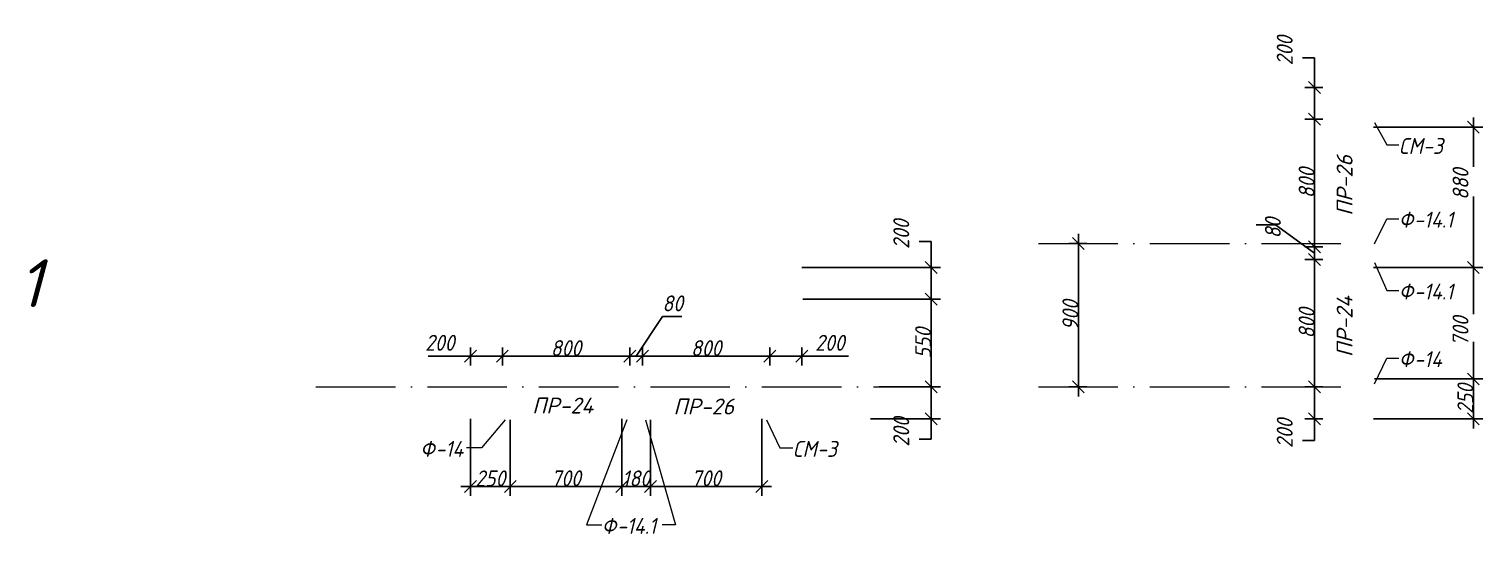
# Model space of a CAD drawing. Header units: millimetres. Extents: x 12986 to 523328, y -9759 to 30092.
# Drawn here: x 188954 to 198082, y 10178 to 13346 of the extents above; entities that cross this region are included whole.
import ezdxf

# ---------------------------------------------------------------- set-up
doc = ezdxf.new("R2010")
doc.units = ezdxf.units.MM
doc.linetypes.add('01 Штриховая _4 мм_', pattern=[600, 350, -250])
doc.linetypes.add('50_200_ШТРИХ_1Т_ш5_п1_п1_', pattern=[700, 500, -100, 0, -100])
for name, color, linetype, lineweight in [('A-ANNO-DIMS', 7, 'Continuous', 9), ('A-GENM-IDEN', 7, 'Continuous', 9), ('G-ANNO-SYMB-1', 7, '01 Штриховая _4 мм_', 9), ('Оси-2', 7, '50_200_ШТРИХ_1Т_ш5_п1_п1_', 9)]:
    doc.layers.add(name, color=color, linetype=linetype, lineweight=lineweight)
doc.styles.add('ISOCPEUR_I_2', font='isocpeui.ttf', dxfattribs={"height": 300})
doc.styles.add('ISOCPEUR_I_7', font='isocpeui.ttf', dxfattribs={"width": 0.9, "height": 100})
doc.styles.add('ISOCPEUR_I_8', font='isocpeui.ttf', dxfattribs={"height": 100})
doc.dimstyles.new('ISO-2_0_0_9К_СРЕДНИЙ_10', dxfattribs={"dimscale": 304.8, "dimtxt": 99.598118, "dimasz": 0.246063, "dimexe": 0.19685, "dimexo": 0, "dimgap": 0, "dimtad": 1, "dimdec": 0, "dimzin": 0, "dimdsep": 46, "dimtxsty": 'ISOCPEUR_I_7', "dimblk1": 'OBLIQUE', "dimblk2": 'OBLIQUE', "dimsah": 1, "dimcen": 0.09, "dimdle": 0.19685, "dimazin": 0, "dimtfac": 1, "dimtdec": 4, "dimtix": 1, "dimtmove": 2, "dimatfit": 3, "dimfxl": 1, "dimtvp": 1, "dimtolj": 1, "dimtzin": 0, "dimarcsym": 2})
doc.dimstyles.new('ISO-2_0_0_9К_СРЕДНИЙ_8', dxfattribs={"dimscale": 304.8, "dimtxt": 99.598118, "dimasz": 0.246063, "dimexe": 0.19685, "dimexo": 0, "dimgap": 0, "dimtad": 1, "dimdec": 0, "dimzin": 0, "dimdsep": 46, "dimtxsty": 'ISOCPEUR_I_7', "dimblk1": 'OBLIQUE', "dimblk2": 'OBLIQUE', "dimsah": 1, "dimcen": 0.09, "dimdle": 0.19685, "dimazin": 0, "dimtfac": 1, "dimtdec": 4, "dimtix": 1, "dimtmove": 1, "dimatfit": 3, "dimfxl": 1, "dimtvp": 1, "dimtolj": 1, "dimtzin": 0, "dimarcsym": 2})
doc.dimstyles.new('ISO-2_0_0_9К_СРЕДНИЙ_9', dxfattribs={"dimscale": 304.8, "dimtxt": 99.598118, "dimasz": 0.246063, "dimexe": 0.19685, "dimexo": 0, "dimgap": 0, "dimtad": 1, "dimdec": 0, "dimzin": 0, "dimdsep": 46, "dimtxsty": 'ISOCPEUR_I_7', "dimblk1": 'OBLIQUE', "dimblk2": 'OBLIQUE', "dimsah": 1, "dimcen": 0.09, "dimdle": 0.19685, "dimazin": 0, "dimtfac": 1, "dimtdec": 4, "dimtix": 1, "dimtmove": 0, "dimatfit": 3, "dimfxl": 1, "dimtvp": 1, "dimtolj": 1, "dimtzin": 0, "dimarcsym": 2})

# ---------------------------------------------------------------- blocks, each defined once
blk = doc.blocks.new('_Oblique')
at = {"color": 0, "linetype": 'ByBlock', "lineweight": -2}
blk.add_line((-0.5, -0.5), (0.5, 0.5), dxfattribs=at)
blk = doc.blocks.new('DIMBLOCK876-Фрагмент 1')
at = {"layer": 'A-ANNO-DIMS', "color": 0, "lineweight": -2, "transparency": 16777216}
for p, q in [((191725.1, 11346.6), (191725.1, 11233.6)), ((191925.1, 11346.6), (191925.1, 11233.6)), ((191458.5, 11293.6), (191725.1, 11293.6)), ((191665.1, 11293.6), (191985.1, 11293.6))]:
    blk.add_line(p, q, dxfattribs=at)
at = {"layer": 'Defpoints', "color": 0, "transparency": 16777216}
for p in [(191725.1, 11346.6), (191925.1, 11346.6), (191925.1, 11293.6)]:
    blk.add_point(p, dxfattribs=at)
at = {"layer": 'A-ANNO-DIMS', "color": 0, "lineweight": -2, "transparency": 16777216, "xscale": 75, "yscale": 75, "zscale": 75, "rotation": 180}
blk.add_blockref('_Oblique', (191725.1, 11293.6), dxfattribs=at)
at = {"layer": 'A-ANNO-DIMS', "color": 0, "lineweight": -2, "transparency": 16777216, "xscale": 75, "yscale": 75, "zscale": 75}
blk.add_blockref('_Oblique', (191925.1, 11293.6), dxfattribs=at)
at = {"layer": 'A-ANNO-DIMS', "color": 0, "transparency": 16777216, "insert": (191440.3, 11426.9), "char_height": 100, "width": 227.543, "attachment_point": 1, "line_spacing_factor": 1.149209, "style": 'ISOCPEUR_I_7'}
blk.add_mtext('\\A1;200', dxfattribs=at)
blk = doc.blocks.new('DIMBLOCK877-Фрагмент 1')
at = {"layer": 'A-ANNO-DIMS', "color": 0, "lineweight": -2, "transparency": 16777216}
for p, q in [((191925.1, 11346.6), (191925.1, 11233.6)), ((192725.1, 11346.6), (192725.1, 11233.6)), ((191865.1, 11293.6), (192785.1, 11293.6))]:
    blk.add_line(p, q, dxfattribs=at)
at = {"layer": 'Defpoints', "color": 0, "transparency": 16777216}
for p in [(191925.1, 11346.6), (192725.1, 11346.6), (192725.1, 11293.6)]:
    blk.add_point(p, dxfattribs=at)
at = {"layer": 'A-ANNO-DIMS', "color": 0, "lineweight": -2, "transparency": 16777216, "xscale": 75, "yscale": 75, "zscale": 75, "rotation": 180}
blk.add_blockref('_Oblique', (191925.1, 11293.6), dxfattribs=at)
at = {"layer": 'A-ANNO-DIMS', "color": 0, "lineweight": -2, "transparency": 16777216, "xscale": 75, "yscale": 75, "zscale": 75}
blk.add_blockref('_Oblique', (192725.1, 11293.6), dxfattribs=at)
at = {"layer": 'A-ANNO-DIMS', "color": 0, "transparency": 16777216, "insert": (192325.1, 11343.6), "char_height": 100, "width": 227.543, "attachment_point": 5, "style": 'ISOCPEUR_I_7'}
blk.add_mtext('\\A1;800', dxfattribs=at)
blk = doc.blocks.new('DIMBLOCK878-Фрагмент 1')
at = {"layer": 'A-ANNO-DIMS', "color": 0, "lineweight": -2, "transparency": 16777216}
for p, q in [((192765.1, 11293.6), (192930.1, 11541.1)), ((192930.1, 11541.1), (193052, 11541.1)), ((192725.1, 11346.6), (192725.1, 11233.6)), ((192805.1, 11346.6), (192805.1, 11233.6)), ((192665.1, 11293.6), (192865.1, 11293.6))]:
    blk.add_line(p, q, dxfattribs=at)
at = {"layer": 'Defpoints', "color": 0, "transparency": 16777216}
for p in [(192725.1, 11346.6), (192805.1, 11346.6), (192805.1, 11293.6)]:
    blk.add_point(p, dxfattribs=at)
at = {"layer": 'A-ANNO-DIMS', "color": 0, "lineweight": -2, "transparency": 16777216, "xscale": 75, "yscale": 75, "zscale": 75, "rotation": 180}
blk.add_blockref('_Oblique', (192725.1, 11293.6), dxfattribs=at)
at = {"layer": 'A-ANNO-DIMS', "color": 0, "lineweight": -2, "transparency": 16777216, "xscale": 75, "yscale": 75, "zscale": 75}
blk.add_blockref('_Oblique', (192805.1, 11293.6), dxfattribs=at)
at = {"layer": 'A-ANNO-DIMS', "color": 0, "transparency": 16777216, "insert": (192930.1, 11674.4), "char_height": 100, "width": 151.696, "attachment_point": 1, "line_spacing_factor": 1.149209, "style": 'ISOCPEUR_I_7'}
blk.add_mtext('\\A1;80', dxfattribs=at)
blk = doc.blocks.new('DIMBLOCK879-Фрагмент 1')
at = {"layer": 'A-ANNO-DIMS', "color": 0, "lineweight": -2, "transparency": 16777216}
for p, q in [((192805.1, 11346.6), (192805.1, 11233.6)), ((193605.1, 11346.6), (193605.1, 11233.6)), ((192745.1, 11293.6), (193665.1, 11293.6))]:
    blk.add_line(p, q, dxfattribs=at)
at = {"layer": 'Defpoints', "color": 0, "transparency": 16777216}
for p in [(192805.1, 11346.6), (193605.1, 11346.6), (193605.1, 11293.6)]:
    blk.add_point(p, dxfattribs=at)
at = {"layer": 'A-ANNO-DIMS', "color": 0, "lineweight": -2, "transparency": 16777216, "xscale": 75, "yscale": 75, "zscale": 75, "rotation": 180}
blk.add_blockref('_Oblique', (192805.1, 11293.6), dxfattribs=at)
at = {"layer": 'A-ANNO-DIMS', "color": 0, "lineweight": -2, "transparency": 16777216, "xscale": 75, "yscale": 75, "zscale": 75}
blk.add_blockref('_Oblique', (193605.1, 11293.6), dxfattribs=at)
at = {"layer": 'A-ANNO-DIMS', "color": 0, "transparency": 16777216, "insert": (193205.1, 11343.6), "char_height": 100, "width": 227.543, "attachment_point": 5, "style": 'ISOCPEUR_I_7'}
blk.add_mtext('\\A1;800', dxfattribs=at)
blk = doc.blocks.new('DIMBLOCK880-Фрагмент 1')
at = {"layer": 'A-ANNO-DIMS', "color": 0, "lineweight": -2, "transparency": 16777216}
for p, q in [((193605.1, 11346.6), (193605.1, 11233.6)), ((193805.1, 11346.6), (193805.1, 11233.6)), ((193545.1, 11293.6), (193865.1, 11293.6)), ((194098.7, 11293.6), (193805.1, 11293.6))]:
    blk.add_line(p, q, dxfattribs=at)
at = {"layer": 'Defpoints', "color": 0, "transparency": 16777216}
for p in [(193605.1, 11346.6), (193805.1, 11346.6), (193805.1, 11293.6)]:
    blk.add_point(p, dxfattribs=at)
at = {"layer": 'A-ANNO-DIMS', "color": 0, "lineweight": -2, "transparency": 16777216, "xscale": 75, "yscale": 75, "zscale": 75, "rotation": 180}
blk.add_blockref('_Oblique', (193605.1, 11293.6), dxfattribs=at)
at = {"layer": 'A-ANNO-DIMS', "color": 0, "lineweight": -2, "transparency": 16777216, "xscale": 75, "yscale": 75, "zscale": 75}
blk.add_blockref('_Oblique', (193805.1, 11293.6), dxfattribs=at)
at = {"layer": 'A-ANNO-DIMS', "color": 0, "transparency": 16777216, "insert": (193889.4, 11426.9), "char_height": 100, "width": 227.543, "attachment_point": 1, "line_spacing_factor": 1.149209, "style": 'ISOCPEUR_I_7'}
blk.add_mtext('\\A1;200', dxfattribs=at)
blk = doc.blocks.new('DIMBLOCK881-Фрагмент 1')
at = {"layer": 'A-ANNO-DIMS', "color": 0, "lineweight": -2, "transparency": 16777216}
for p, q in [((194617.1, 10840), (194617.1, 11160)), ((194290.9, 11100), (194677.1, 11100)), ((194237.3, 10900), (194677.1, 10900)), ((194617.1, 10772), (194617.1, 10900)), ((194542.1, 10772), (194617.1, 10772))]:
    blk.add_line(p, q, dxfattribs=at)
at = {"layer": 'Defpoints', "color": 0, "transparency": 16777216}
for p in [(194290.9, 11100), (194617.1, 11100), (194237.3, 10900)]:
    blk.add_point(p, dxfattribs=at)
at = {"layer": 'A-ANNO-DIMS', "color": 0, "lineweight": -2, "transparency": 16777216, "xscale": 75, "yscale": 75, "zscale": 75}
for p, rotation in [((194617.1, 11100), 90), ((194617.1, 10900), 270)]:
    blk.add_blockref('_Oblique', p, dxfattribs=dict(at, rotation=rotation))
at = {"layer": 'A-ANNO-DIMS', "color": 0, "transparency": 16777216, "insert": (194379.8, 10724.9), "char_height": 100, "width": 227.543, "attachment_point": 1, "rotation": 90, "line_spacing_factor": 1.149209, "style": 'ISOCPEUR_I_7'}
blk.add_mtext('\\A1;200', dxfattribs=at)
blk = doc.blocks.new('DIMBLOCK882-Фрагмент 1')
at = {"layer": 'A-ANNO-DIMS', "color": 0, "lineweight": -2, "transparency": 16777216}
for p, q in [((194617.1, 11040), (194617.1, 11710)), ((193811.2, 11650), (194677.1, 11650)), ((194290.9, 11100), (194677.1, 11100))]:
    blk.add_line(p, q, dxfattribs=at)
at = {"layer": 'Defpoints', "color": 0, "transparency": 16777216}
for p in [(193811.2, 11650), (194617.1, 11650), (194290.9, 11100)]:
    blk.add_point(p, dxfattribs=at)
at = {"layer": 'A-ANNO-DIMS', "color": 0, "lineweight": -2, "transparency": 16777216, "xscale": 75, "yscale": 75, "zscale": 75}
for p, rotation in [((194617.1, 11650), 90), ((194617.1, 11100), 270)]:
    blk.add_blockref('_Oblique', p, dxfattribs=dict(at, rotation=rotation))
at = {"layer": 'A-ANNO-DIMS', "color": 0, "transparency": 16777216, "insert": (194567.1, 11375), "char_height": 100, "width": 227.543, "attachment_point": 5, "rotation": 90, "style": 'ISOCPEUR_I_7'}
blk.add_mtext('\\A1;550', dxfattribs=at)
blk = doc.blocks.new('DIMBLOCK883-Фрагмент 1')
at = {"layer": 'A-ANNO-DIMS', "color": 0, "lineweight": -2, "transparency": 16777216}
for p, q in [((194542.1, 12012.9), (194617.1, 12012.9)), ((194617.1, 12012.9), (194617.1, 11850)), ((194617.1, 11590), (194617.1, 11910)), ((193805.1, 11850), (194677.1, 11850)), ((193811.2, 11650), (194677.1, 11650))]:
    blk.add_line(p, q, dxfattribs=at)
at = {"layer": 'Defpoints', "color": 0, "transparency": 16777216}
for p in [(193805.1, 11850), (194617.1, 11850), (193811.2, 11650)]:
    blk.add_point(p, dxfattribs=at)
at = {"layer": 'A-ANNO-DIMS', "color": 0, "lineweight": -2, "transparency": 16777216, "xscale": 75, "yscale": 75, "zscale": 75}
for p, rotation in [((194617.1, 11850), 90), ((194617.1, 11650), 270)]:
    blk.add_blockref('_Oblique', p, dxfattribs=dict(at, rotation=rotation))
at = {"layer": 'A-ANNO-DIMS', "color": 0, "transparency": 16777216, "insert": (194379.8, 11965.8), "char_height": 100, "width": 227.543, "attachment_point": 1, "rotation": 90, "line_spacing_factor": 1.149209, "style": 'ISOCPEUR_I_7'}
blk.add_mtext('\\A1;200', dxfattribs=at)
blk = doc.blocks.new('DIMBLOCK884-Фрагмент 1')
at = {"layer": 'A-ANNO-DIMS', "color": 0, "lineweight": -2, "transparency": 16777216}
for p, q in [((191725.1, 10900), (191725.1, 10416)), ((191975.1, 10893.9), (191975.1, 10416)), ((191665.1, 10476), (192035.1, 10476))]:
    blk.add_line(p, q, dxfattribs=at)
at = {"layer": 'Defpoints', "color": 0, "transparency": 16777216}
for p in [(191725.1, 10900), (191975.1, 10893.9), (191975.1, 10476)]:
    blk.add_point(p, dxfattribs=at)
at = {"layer": 'A-ANNO-DIMS', "color": 0, "lineweight": -2, "transparency": 16777216, "xscale": 75, "yscale": 75, "zscale": 75, "rotation": 180}
blk.add_blockref('_Oblique', (191725.1, 10476), dxfattribs=at)
at = {"layer": 'A-ANNO-DIMS', "color": 0, "lineweight": -2, "transparency": 16777216, "xscale": 75, "yscale": 75, "zscale": 75}
blk.add_blockref('_Oblique', (191975.1, 10476), dxfattribs=at)
at = {"layer": 'A-ANNO-DIMS', "color": 0, "transparency": 16777216, "insert": (191850.1, 10526), "char_height": 100, "width": 227.543, "attachment_point": 5, "style": 'ISOCPEUR_I_7'}
blk.add_mtext('\\A1;250', dxfattribs=at)
blk = doc.blocks.new('DIMBLOCK885-Фрагмент 1')
at = {"layer": 'A-ANNO-DIMS', "color": 0, "lineweight": -2, "transparency": 16777216}
for p, q in [((191975.1, 10893.9), (191975.1, 10416)), ((192675.1, 10900), (192675.1, 10416)), ((191915.1, 10476), (192735.1, 10476))]:
    blk.add_line(p, q, dxfattribs=at)
at = {"layer": 'Defpoints', "color": 0, "transparency": 16777216}
for p in [(191975.1, 10893.9), (192675.1, 10900), (192675.1, 10476)]:
    blk.add_point(p, dxfattribs=at)
at = {"layer": 'A-ANNO-DIMS', "color": 0, "lineweight": -2, "transparency": 16777216, "xscale": 75, "yscale": 75, "zscale": 75, "rotation": 180}
blk.add_blockref('_Oblique', (191975.1, 10476), dxfattribs=at)
at = {"layer": 'A-ANNO-DIMS', "color": 0, "lineweight": -2, "transparency": 16777216, "xscale": 75, "yscale": 75, "zscale": 75}
blk.add_blockref('_Oblique', (192675.1, 10476), dxfattribs=at)
at = {"layer": 'A-ANNO-DIMS', "color": 0, "transparency": 16777216, "insert": (192325.1, 10526.6), "char_height": 100, "width": 227.543, "attachment_point": 5, "style": 'ISOCPEUR_I_7'}
blk.add_mtext('\\A1;700', dxfattribs=at)
blk = doc.blocks.new('DIMBLOCK886-Фрагмент 1')
at = {"layer": 'A-ANNO-DIMS', "color": 0, "lineweight": -2, "transparency": 16777216}
for p, q in [((192675.1, 10900), (192675.1, 10416)), ((192855.1, 10893.9), (192855.1, 10416)), ((192615.1, 10476), (192915.1, 10476))]:
    blk.add_line(p, q, dxfattribs=at)
at = {"layer": 'Defpoints', "color": 0, "transparency": 16777216}
for p in [(192675.1, 10900), (192855.1, 10893.9), (192855.1, 10476)]:
    blk.add_point(p, dxfattribs=at)
at = {"layer": 'A-ANNO-DIMS', "color": 0, "lineweight": -2, "transparency": 16777216, "xscale": 75, "yscale": 75, "zscale": 75, "rotation": 180}
blk.add_blockref('_Oblique', (192675.1, 10476), dxfattribs=at)
at = {"layer": 'A-ANNO-DIMS', "color": 0, "lineweight": -2, "transparency": 16777216, "xscale": 75, "yscale": 75, "zscale": 75}
blk.add_blockref('_Oblique', (192855.1, 10476), dxfattribs=at)
at = {"layer": 'A-ANNO-DIMS', "color": 0, "transparency": 16777216, "insert": (192765.1, 10526), "char_height": 100, "width": 204.559, "attachment_point": 5, "style": 'ISOCPEUR_I_7'}
blk.add_mtext('\\A1;180', dxfattribs=at)
blk = doc.blocks.new('DIMBLOCK887-Фрагмент 1')
at = {"layer": 'A-ANNO-DIMS', "color": 0, "lineweight": -2, "transparency": 16777216}
for p, q in [((192855.1, 10893.9), (192855.1, 10416)), ((193555.1, 10900), (193555.1, 10416)), ((192795.1, 10476), (193615.1, 10476))]:
    blk.add_line(p, q, dxfattribs=at)
at = {"layer": 'Defpoints', "color": 0, "transparency": 16777216}
for p in [(192855.1, 10893.9), (193555.1, 10900), (193555.1, 10476)]:
    blk.add_point(p, dxfattribs=at)
at = {"layer": 'A-ANNO-DIMS', "color": 0, "lineweight": -2, "transparency": 16777216, "xscale": 75, "yscale": 75, "zscale": 75, "rotation": 180}
blk.add_blockref('_Oblique', (192855.1, 10476), dxfattribs=at)
at = {"layer": 'A-ANNO-DIMS', "color": 0, "lineweight": -2, "transparency": 16777216, "xscale": 75, "yscale": 75, "zscale": 75}
blk.add_blockref('_Oblique', (193555.1, 10476), dxfattribs=at)
at = {"layer": 'A-ANNO-DIMS', "color": 0, "transparency": 16777216, "insert": (193205.1, 10526.6), "char_height": 100, "width": 227.543, "attachment_point": 5, "style": 'ISOCPEUR_I_7'}
blk.add_mtext('\\A1;700', dxfattribs=at)
blk = doc.blocks.new('DIMBLOCK888-Фрагмент 2')
at = {"layer": 'A-ANNO-DIMS', "color": 0, "lineweight": -2, "transparency": 16777216}
for p, q in [((196949.6, 13165.4), (197024.6, 13165.4)), ((197024.6, 13165.4), (197024.6, 12980)), ((197077.6, 12980), (196964.6, 12980)), ((197024.6, 13040), (197024.6, 12720)), ((197077.6, 12780), (196964.6, 12780))]:
    blk.add_line(p, q, dxfattribs=at)
at = {"layer": 'Defpoints', "color": 0, "transparency": 16777216}
for p in [(197077.6, 12980), (197024.6, 12780), (197077.6, 12780)]:
    blk.add_point(p, dxfattribs=at)
at = {"layer": 'A-ANNO-DIMS', "color": 0, "lineweight": -2, "transparency": 16777216, "xscale": 75, "yscale": 75, "zscale": 75}
for p, rotation in [((197024.6, 12980), 90), ((197024.6, 12780), 270)]:
    blk.add_blockref('_Oblique', p, dxfattribs=dict(at, rotation=rotation))
at = {"layer": 'A-ANNO-DIMS', "color": 0, "transparency": 16777216, "insert": (196787.3, 13118.3), "char_height": 100, "width": 227.543, "attachment_point": 1, "rotation": 90, "line_spacing_factor": 1.149209, "style": 'ISOCPEUR_I_7'}
blk.add_mtext('\\A1;200', dxfattribs=at)
blk = doc.blocks.new('DIMBLOCK889-Фрагмент 2')
at = {"layer": 'A-ANNO-DIMS', "color": 0, "lineweight": -2, "transparency": 16777216}
for p, q in [((197077.6, 12780), (196964.6, 12780)), ((197024.6, 12840), (197024.6, 11920)), ((197077.6, 11980), (196964.6, 11980))]:
    blk.add_line(p, q, dxfattribs=at)
at = {"layer": 'Defpoints', "color": 0, "transparency": 16777216}
for p in [(197077.6, 12780), (197024.6, 11980), (197077.6, 11980)]:
    blk.add_point(p, dxfattribs=at)
at = {"layer": 'A-ANNO-DIMS', "color": 0, "lineweight": -2, "transparency": 16777216, "xscale": 75, "yscale": 75, "zscale": 75}
for p, rotation in [((197024.6, 12780), 90), ((197024.6, 11980), 270)]:
    blk.add_blockref('_Oblique', p, dxfattribs=dict(at, rotation=rotation))
at = {"layer": 'A-ANNO-DIMS', "color": 0, "transparency": 16777216, "insert": (196974.6, 12380), "char_height": 100, "width": 227.543, "attachment_point": 5, "rotation": 90, "style": 'ISOCPEUR_I_7'}
blk.add_mtext('\\A1;800', dxfattribs=at)
blk = doc.blocks.new('DIMBLOCK890-Фрагмент 2')
at = {"layer": 'A-ANNO-DIMS', "color": 0, "lineweight": -2, "transparency": 16777216}
for p, q in [((196779.9, 12117.4), (196657.9, 12117.4)), ((197024.6, 11940), (196779.9, 12117.4)), ((197077.6, 11980), (196964.6, 11980)), ((197024.6, 12040), (197024.6, 11840)), ((197077.6, 11900), (196964.6, 11900))]:
    blk.add_line(p, q, dxfattribs=at)
at = {"layer": 'Defpoints', "color": 0, "transparency": 16777216}
for p in [(197077.6, 11980), (197024.6, 11900), (197077.6, 11900)]:
    blk.add_point(p, dxfattribs=at)
at = {"layer": 'A-ANNO-DIMS', "color": 0, "lineweight": -2, "transparency": 16777216, "xscale": 75, "yscale": 75, "zscale": 75}
for p, rotation in [((197024.6, 11980), 90), ((197024.6, 11900), 270)]:
    blk.add_blockref('_Oblique', p, dxfattribs=dict(at, rotation=rotation))
at = {"layer": 'A-ANNO-DIMS', "color": 0, "transparency": 16777216, "insert": (196713.2, 12032.3), "char_height": 100, "width": 151.696, "attachment_point": 1, "rotation": 90, "line_spacing_factor": 1.149209, "style": 'ISOCPEUR_I_7'}
blk.add_mtext('\\A1;80', dxfattribs=at)
blk = doc.blocks.new('DIMBLOCK891-Фрагмент 2')
at = {"layer": 'A-ANNO-DIMS', "color": 0, "lineweight": -2, "transparency": 16777216}
for p, q in [((197024.6, 11960), (197024.6, 11040)), ((197077.6, 11900), (196964.6, 11900)), ((197077.6, 11100), (196964.6, 11100))]:
    blk.add_line(p, q, dxfattribs=at)
at = {"layer": 'Defpoints', "color": 0, "transparency": 16777216}
for p in [(197077.6, 11900), (197024.6, 11100), (197077.6, 11100)]:
    blk.add_point(p, dxfattribs=at)
at = {"layer": 'A-ANNO-DIMS', "color": 0, "lineweight": -2, "transparency": 16777216, "xscale": 75, "yscale": 75, "zscale": 75}
for p, rotation in [((197024.6, 11900), 90), ((197024.6, 11100), 270)]:
    blk.add_blockref('_Oblique', p, dxfattribs=dict(at, rotation=rotation))
at = {"layer": 'A-ANNO-DIMS', "color": 0, "transparency": 16777216, "insert": (196974.6, 11500), "char_height": 100, "width": 227.543, "attachment_point": 5, "rotation": 90, "style": 'ISOCPEUR_I_7'}
blk.add_mtext('\\A1;800', dxfattribs=at)
blk = doc.blocks.new('DIMBLOCK892-Фрагмент 2')
at = {"layer": 'A-ANNO-DIMS', "color": 0, "lineweight": -2, "transparency": 16777216}
for p, q in [((197024.6, 11160), (197024.6, 10840)), ((197077.6, 11100), (196964.6, 11100)), ((197077.6, 10900), (196964.6, 10900)), ((197024.6, 10763.5), (197024.6, 10900)), ((196949.6, 10763.5), (197024.6, 10763.5))]:
    blk.add_line(p, q, dxfattribs=at)
at = {"layer": 'Defpoints', "color": 0, "transparency": 16777216}
for p in [(197077.6, 11100), (197024.6, 10900), (197077.6, 10900)]:
    blk.add_point(p, dxfattribs=at)
at = {"layer": 'A-ANNO-DIMS', "color": 0, "lineweight": -2, "transparency": 16777216, "xscale": 75, "yscale": 75, "zscale": 75}
for p, rotation in [((197024.6, 11100), 90), ((197024.6, 10900), 270)]:
    blk.add_blockref('_Oblique', p, dxfattribs=dict(at, rotation=rotation))
at = {"layer": 'A-ANNO-DIMS', "color": 0, "transparency": 16777216, "insert": (196787.3, 10716.4), "char_height": 100, "width": 227.543, "attachment_point": 1, "rotation": 90, "line_spacing_factor": 1.149209, "style": 'ISOCPEUR_I_7'}
blk.add_mtext('\\A1;200', dxfattribs=at)
blk = doc.blocks.new('DIMBLOCK893-Фрагмент 2')
at = {"layer": 'A-ANNO-DIMS', "color": 0, "lineweight": -2, "transparency": 16777216}
for p, q in [((198021.8, 12790), (198021.8, 12481.4)), ((197394.7, 12730), (198081.8, 12730)), ((198021.8, 11790), (198021.8, 12294.2)), ((197394.7, 11850), (198081.8, 11850))]:
    blk.add_line(p, q, dxfattribs=at)
at = {"layer": 'Defpoints', "color": 0, "transparency": 16777216}
for p in [(197394.7, 12730), (197394.7, 11850), (198021.8, 11850)]:
    blk.add_point(p, dxfattribs=at)
at = {"layer": 'A-ANNO-DIMS', "color": 0, "lineweight": -2, "transparency": 16777216, "xscale": 75, "yscale": 75, "zscale": 75}
for p, rotation in [((198021.8, 12730), 90), ((198021.8, 11850), 270)]:
    blk.add_blockref('_Oblique', p, dxfattribs=dict(at, rotation=rotation))
at = {"layer": 'A-ANNO-DIMS', "color": 0, "transparency": 16777216, "insert": (197891.2, 12274), "char_height": 100, "width": 227.543, "attachment_point": 1, "rotation": 90, "line_spacing_factor": 1.149209, "style": 'ISOCPEUR_I_7'}
blk.add_mtext('\\A1;880', dxfattribs=at)
blk = doc.blocks.new('DIMBLOCK894-Фрагмент 2')
at = {"layer": 'A-ANNO-DIMS', "color": 0, "lineweight": -2, "transparency": 16777216}
for p, q in [((198021.8, 11910), (198021.8, 11557)), ((197394.7, 11850), (198081.8, 11850)), ((198021.8, 11090), (198021.8, 11384.1)), ((197400.8, 11150), (198081.8, 11150))]:
    blk.add_line(p, q, dxfattribs=at)
at = {"layer": 'Defpoints', "color": 0, "transparency": 16777216}
for p in [(197394.7, 11850), (197400.8, 11150), (198021.8, 11150)]:
    blk.add_point(p, dxfattribs=at)
at = {"layer": 'A-ANNO-DIMS', "color": 0, "lineweight": -2, "transparency": 16777216, "xscale": 75, "yscale": 75, "zscale": 75}
for p, rotation in [((198021.8, 11850), 90), ((198021.8, 11150), 270)]:
    blk.add_blockref('_Oblique', p, dxfattribs=dict(at, rotation=rotation))
at = {"layer": 'A-ANNO-DIMS', "color": 0, "transparency": 16777216, "insert": (197891.2, 11356.8), "char_height": 100, "width": 227.543, "attachment_point": 1, "rotation": 90, "line_spacing_factor": 1.149209, "style": 'ISOCPEUR_I_7'}
blk.add_mtext('\\A1;700', dxfattribs=at)
blk = doc.blocks.new('DIMBLOCK895-Фрагмент 2')
at = {"layer": 'A-ANNO-DIMS', "color": 0, "lineweight": -2, "transparency": 16777216}
for p, q in [((197400.8, 11150), (198081.8, 11150)), ((198021.8, 11210), (198021.8, 10840)), ((197394.7, 10900), (198081.8, 10900))]:
    blk.add_line(p, q, dxfattribs=at)
at = {"layer": 'Defpoints', "color": 0, "transparency": 16777216}
for p in [(197400.8, 11150), (197394.7, 10900), (198021.8, 10900)]:
    blk.add_point(p, dxfattribs=at)
at = {"layer": 'A-ANNO-DIMS', "color": 0, "lineweight": -2, "transparency": 16777216, "xscale": 75, "yscale": 75, "zscale": 75}
for p, rotation in [((198021.8, 11150), 90), ((198021.8, 10900), 270)]:
    blk.add_blockref('_Oblique', p, dxfattribs=dict(at, rotation=rotation))
at = {"layer": 'A-ANNO-DIMS', "color": 0, "transparency": 16777216, "insert": (197971.8, 11025), "char_height": 100, "width": 227.543, "attachment_point": 5, "rotation": 90, "style": 'ISOCPEUR_I_7'}
blk.add_mtext('\\A1;250', dxfattribs=at)
blk = doc.blocks.new('DIMBLOCK896-Фрагмент 2')
at = {"layer": 'A-ANNO-DIMS', "color": 0, "lineweight": -2, "transparency": 16777216}
for p, q in [((195541.6, 12060), (195541.6, 11040)), ((195594.6, 12000), (195481.6, 12000)), ((195594.6, 11100), (195481.6, 11100))]:
    blk.add_line(p, q, dxfattribs=at)
at = {"layer": 'Defpoints', "color": 0, "transparency": 16777216}
for p in [(195594.6, 12000), (195541.6, 11100), (195594.6, 11100)]:
    blk.add_point(p, dxfattribs=at)
at = {"layer": 'A-ANNO-DIMS', "color": 0, "lineweight": -2, "transparency": 16777216, "xscale": 75, "yscale": 75, "zscale": 75}
for p, rotation in [((195541.6, 12000), 90), ((195541.6, 11100), 270)]:
    blk.add_blockref('_Oblique', p, dxfattribs=dict(at, rotation=rotation))
at = {"layer": 'A-ANNO-DIMS', "color": 0, "transparency": 16777216, "insert": (195491.6, 11550), "char_height": 100, "width": 227.543, "attachment_point": 5, "rotation": 90, "style": 'ISOCPEUR_I_7'}
blk.add_mtext('\\A1;900', dxfattribs=at)

msp = doc.modelspace()

# ---------------------------------------------------------------- linework, layer by layer
at = {"layer": 'A-GENM-IDEN'}
for p, q in [((197400.71863, 12759), (197477.75891, 12618.54369)), ((197477.75891, 12618.54369), (197554.79919, 12618.54369)), ((197400.71863, 11998.5), (197477.75891, 12155.80462)), ((197477.75891, 12155.80462), (197554.79919, 12155.80462)), ((197400.71863, 11881.5), (197477.75891, 11704.90976)), ((197477.75891, 11704.90976), (197554.79919, 11704.90976)), ((197400.71863, 11118.5), (197477.75891, 11280.02008)), ((197477.75891, 11280.02008), (197554.79919, 11280.02008)), ((191943.5635, 10894), (191794.47789, 10717.23828)), ((192706.5635, 10894), (192453.74515, 10233.85044)), ((192823.5635, 10894), (193011.74591, 10233.85044)), ((193584.0635, 10894), (193666.90362, 10717.23828)), ((191794.47789, 10717.23828), (191699.30494, 10717.23828)), ((193666.90362, 10717.23828), (193749.74373, 10717.23828)), ((192453.74515, 10233.85044), (192549.9925, 10233.85044)), ((193011.74591, 10233.85044), (192928.20469, 10233.85044))]:
    msp.add_line(p, q, dxfattribs=at)
at = {"layer": 'Оси-2'}
for p, q in [((195290.585, 12000), (197188.71863, 12000)), ((190754.12472, 11100), (194511.231, 11100)), ((195290.585, 11100), (197188.71863, 11100))]:
    msp.add_line(p, q, dxfattribs=at)

# ---------------------------------------------------------------- texts
at = {"layer": 'A-GENM-IDEN', "char_height": 100, "attachment_point": 1}
for s, insert, width, style in [('СМ', (197554.79919, 12662.35098), 183.9872812, 'ISOCPEUR_I_7'), ('-3', (197706.60388, 12662.35098), 158.734125, 'ISOCPEUR_I_7'), ('\\fISOCPEUR|b0|i1|c204|p34|;\\W.9;Ф', (197554.79919, 12199.61191), 115.443, 'ISOCPEUR_I_7'), ('-14.1', (197650.04919, 12199.61191), 324.6834375, 'ISOCPEUR_I_7'), ('\\fISOCPEUR|b0|i1|c204|p34|;\\W.9;Ф', (197554.79919, 11748.71705), 115.443, 'ISOCPEUR_I_7'), ('-14.1', (197650.04919, 11748.71705), 324.6834375, 'ISOCPEUR_I_7'), ('\\fISOCPEUR|b0|i1|c204|p34|;\\W.9;Ф', (197554.79919, 11323.82737), 115.443, 'ISOCPEUR_I_7'), ('-14', (197650.04919, 11323.82737), 230.886, 'ISOCPEUR_I_7'), ('ПР', (192112.17103, 11033.28823), 208.43875, 'ISOCPEUR_I_8'), ('-24', (192284.1502, 11033.28823), 280.590625, 'ISOCPEUR_I_8'), ('ПР', (192998.92103, 11027.14909), 208.43875, 'ISOCPEUR_I_8'), ('-26', (193170.9002, 11027.14909), 264.556875, 'ISOCPEUR_I_8'), ('\\fISOCPEUR|b0|i1|c204|p34|;\\W.9;Ф', (191410.40494, 10761.04557), 115.443, 'ISOCPEUR_I_7'), ('-14', (191505.65494, 10761.04557), 230.886, 'ISOCPEUR_I_7'), ('СМ', (193749.74373, 10761.04557), 183.9872812, 'ISOCPEUR_I_7'), ('-3', (193901.54842, 10761.04557), 158.734125, 'ISOCPEUR_I_7'), ('\\fISOCPEUR|b0|i1|c204|p34|;\\W.9;Ф', (192549.9925, 10277.65773), 115.443, 'ISOCPEUR_I_7'), ('\\fISOCPEUR|b0|i1|c204|p34|;\\W.9;Ф', (192549.9925, 10277.65773), 115.443, 'ISOCPEUR_I_7'), ('-14.1', (192645.2425, 10277.65773), 324.6834375, 'ISOCPEUR_I_7'), ('-14.1', (192645.2425, 10277.65773), 324.6834375, 'ISOCPEUR_I_7')]:
    msp.add_mtext(s, dxfattribs=dict(at, insert=insert, width=width, style=style))
at = {"layer": 'A-GENM-IDEN', "char_height": 100, "attachment_point": 1, "rotation": 90, "style": 'ISOCPEUR_I_8'}
for s, insert, width in [('-26', (197163.48165, 12345.8367), 264.556875), ('ПР', (197163.48165, 12173.85753), 208.43875), ('-24', (197163.48165, 11459.0867), 280.590625), ('ПР', (197163.48165, 11287.10753), 208.43875)]:
    msp.add_mtext(s, dxfattribs=dict(at, insert=insert, width=width))
at = {"layer": 'G-ANNO-SYMB-1', "insert": (188885.97128, 11901.00164), "char_height": 300, "width": 184.388125, "attachment_point": 1, "style": 'ISOCPEUR_I_2'}
msp.add_mtext('\\fISOCPEUR|b0|i1|c204|p34|;1', dxfattribs=at)

# ---------------------------------------------------------------- dimensions: what is measured, and where the dimension line sits
at = {"layer": 'A-ANNO-DIMS'}
for base, p1, p2, dimstyle, override, picture, middle in [((197024.59245, 12780), (197077.62546, 12980), (197077.62546, 12780), 'ISO-2_0_0_9К_СРЕДНИЙ_8', {"dimpost": '<>', "dimfxl": 200}, 'DIMBLOCK888-Фрагмент 2', (196960.61354, 13165.40872)), ((198021.83929, 11850), (197394.71863, 12730), (197394.71863, 11850), 'ISO-2_0_0_9К_СРЕДНИЙ_10', {"dimpost": '<>', "dimfxl": 880}, 'DIMBLOCK893-Фрагмент 2', (197957.86038, 12387.79804)), ((194617.05707, 11850), (193811.1595, 11650), (193805.0635, 11850), 'ISO-2_0_0_9К_СРЕДНИЙ_8', {"dimpost": '<>', "dimfxl": 200.092881}, 'DIMBLOCK883-Фрагмент 1', (194553.07816, 12012.91718)), ((197024.59245, 11900), (197077.62546, 11980), (197077.62546, 11900), 'ISO-2_0_0_9К_СРЕДНИЙ_8', {"dimpost": '<>', "dimfxl": 80}, 'DIMBLOCK890-Фрагмент 2', (196779.85655, 12117.36781)), ((198021.83929, 11150), (197394.71863, 11850), (197400.81463, 11150), 'ISO-2_0_0_9К_СРЕДНИЙ_10', {"dimpost": '<>', "dimfxl": 700.026543}, 'DIMBLOCK894-Фрагмент 2', (197957.86038, 11470.54467)), ((194617.05707, 11100), (194237.30134, 10900), (194290.86144, 11100), 'ISO-2_0_0_9К_СРЕДНИЙ_8', {"dimpost": '<>', "dimfxl": 207.04754}, 'DIMBLOCK881-Фрагмент 1', (194553.07816, 10771.96505)), ((197024.59245, 10900), (197077.62546, 11100), (197077.62546, 10900), 'ISO-2_0_0_9К_СРЕДНИЙ_8', {"dimpost": '<>', "dimfxl": 200}, 'DIMBLOCK892-Фрагмент 2', (196960.61354, 10763.49207))]:
    dim = msp.add_linear_dim(base=base, p1=p1, p2=p2, angle=90, dimstyle=dimstyle, override=override, dxfattribs=at)
    dim.commit()
    dim.dimension.update_dxf_attribs({"geometry": picture, "text_midpoint": middle, "dimtype": 160, "text_rotation": 90})
for base, p1, p2, override, picture, middle in [((197024.59245, 11980), (197077.62546, 12780), (197077.62546, 11980), {"dimpost": '<>', "dimfxl": 799.999995}, 'DIMBLOCK889-Фрагмент 2', (196974.59245, 12380)), ((195541.5544, 11100), (195594.58741, 12000), (195594.58741, 11100), {"dimpost": '<>', "dimfxl": 900}, 'DIMBLOCK896-Фрагмент 2', (195491.5544, 11550)), ((197024.59245, 11100), (197077.62546, 11900), (197077.62546, 11100), {"dimpost": '<>', "dimfxl": 800}, 'DIMBLOCK891-Фрагмент 2', (196974.59245, 11500)), ((194617.05707, 11650), (194290.86144, 11100), (193811.1595, 11650), {"dimpost": '<>', "dimfxl": 729.804049}, 'DIMBLOCK882-Фрагмент 1', (194567.05707, 11375)), ((198021.83929, 10900), (197400.81463, 11150), (197394.71863, 10900), {"dimpost": '<>', "dimfxl": 250.074311}, 'DIMBLOCK895-Фрагмент 2', (197971.83929, 11025))]:
    dim = msp.add_linear_dim(base=base, p1=p1, p2=p2, angle=90, dimstyle='ISO-2_0_0_9К_СРЕДНИЙ_9', override=override, dxfattribs=at)
    dim.commit()
    dim.dimension.update_dxf_attribs({"geometry": picture, "text_midpoint": middle})
for base, p1, p2, override, picture, middle in [((192805.0635, 11293.61412), (192725.0635, 11346.64713), (192805.0635, 11346.64713), {"dimpost": '<>', "dimfxl": 80}, 'DIMBLOCK878-Фрагмент 1', (192930.09788, 11541.10269)), ((191925.0635, 11293.61412), (191725.0635, 11346.64713), (191925.0635, 11346.64713), {"dimpost": '<>', "dimfxl": 200}, 'DIMBLOCK876-Фрагмент 1', (191554.08465, 11357.59303)), ((193805.0635, 11293.61412), (193605.0635, 11346.64713), (193805.0635, 11346.64713), {"dimpost": '<>', "dimfxl": 200}, 'DIMBLOCK880-Фрагмент 1', (194003.14676, 11357.59303))]:
    dim = msp.add_linear_dim(base=base, p1=p1, p2=p2, dimstyle='ISO-2_0_0_9К_СРЕДНИЙ_8', override=override, dxfattribs=at)
    dim.commit()
    dim.dimension.update_dxf_attribs({"geometry": picture, "text_midpoint": middle, "dimtype": 160})
for base, p1, p2, override, picture, middle in [((192725.0635, 11293.61412), (191925.0635, 11346.64713), (192725.0635, 11346.64713), {"dimpost": '<>', "dimfxl": 800}, 'DIMBLOCK877-Фрагмент 1', (192325.0635, 11343.61412)), ((193605.0635, 11293.61412), (192805.0635, 11346.64713), (193605.0635, 11346.64713), {"dimpost": '<>', "dimfxl": 800}, 'DIMBLOCK879-Фрагмент 1', (193205.0635, 11343.61412)), ((191975.0635, 10475.97085), (191725.0635, 10900), (191975.0635, 10893.904), {"dimpost": '<>', "dimfxl": 250.074311}, 'DIMBLOCK884-Фрагмент 1', (191850.0635, 10525.97085)), ((192675.0635, 10475.97085), (191975.0635, 10893.904), (192675.0635, 10900), {"dimpost": '<>', "dimfxl": 700.026543}, 'DIMBLOCK885-Фрагмент 1', (192325.0635, 10526.61479)), ((192855.0635, 10475.97085), (192675.0635, 10900), (192855.0635, 10893.904), {"dimpost": '<>', "dimfxl": 180.103196}, 'DIMBLOCK886-Фрагмент 1', (192765.0635, 10525.97085)), ((193555.0635, 10475.97085), (192855.0635, 10893.904), (193555.0635, 10900), {"dimpost": '<>', "dimfxl": 700.026543}, 'DIMBLOCK887-Фрагмент 1', (193205.0635, 10526.61479))]:
    dim = msp.add_linear_dim(base=base, p1=p1, p2=p2, dimstyle='ISO-2_0_0_9К_СРЕДНИЙ_9', override=override, dxfattribs=at)
    dim.commit()
    dim.dimension.update_dxf_attribs({"geometry": picture, "text_midpoint": middle})

doc.saveas('drawing.dxf')
